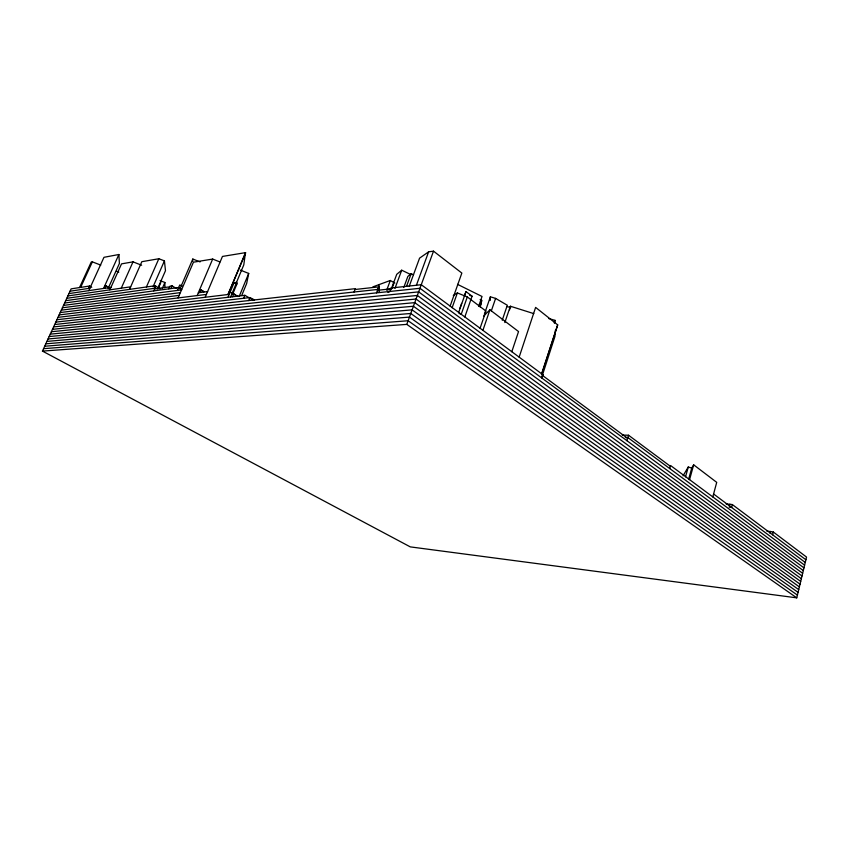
<?xml version="1.0" encoding="UTF-8"?>
<svg xmlns="http://www.w3.org/2000/svg" width="849" height="849" viewBox="0 0 849 849"><rect width="100%" height="100%" fill="white"/><g stroke="black" fill="none" stroke-linecap="round" stroke-linejoin="round"><path stroke-width="1.27" d="M164.886 287.705L164.886 282.505L160.09 280.605M490.255 300.429L490.372 296.81L495.614 298.392L507.32 305.247L502.237 320.222M178.078 297.935L193.445 262.192L212.675 259.062L219.88 261.938M179.245 295.367L61.308 310.172M180.434 292.618L62.401 307.794M181.612 289.87L63.505 305.417M192.681 261.45L192.808 259.03L200.088 261.917M160.832 280.435L160.673 282.929L158.116 288.787M555.426 330.091L554.928 336.459L541.906 376.733M205.193 297.267L222.459 256.43L245.467 252.652L243.79 264.867L236.287 282.887M554.588 322.928L555.044 320.36L548.709 318.534M240.299 270.078L248.704 273.431L246.645 283.545L241.721 295.452M509.591 309.853L510.355 306.224L533.798 313.621M91.745 287.312L89.559 286.028L71.125 288.862L42.45 351.104L410.279 546.883L796.755 597.845L806.55 557.082L773.312 532.015L766.796 531.049M770.054 533.214L770.521 531.368M772.611 534.785L773.312 532.015M729.429 506.184L729.928 504.264L732.369 504.582L805.903 559.767M732.369 504.582L731.615 507.458L729.174 507.14M712.81 496.92L716.715 482.359L693.665 464.827L691.723 468.075L688.677 479.101M689.579 479.653L693.665 464.827M685.546 476.82L688.252 467.024L691.723 468.075M669.734 468.552L670.583 465.528L804.608 565.158M626.923 440.695L628.536 435.229L622.232 435.07M541.407 374.367L557.687 324.88L535.623 307.402L519.153 357.142M541.821 373.921L557.687 324.88M541.832 378.028L542.904 374.717L421.263 284.723L391.336 287.97L387.038 290.146M554.227 322.875L555.044 320.36M511.809 351.709L518.537 331.556L489.947 309.8L483.537 316.168M504.826 322.556L510.355 306.224M482.901 330.325L489.947 309.8M491.316 310.914L495.614 298.392M484.333 314.321L490.372 296.81M480.078 328.234L485.989 311.095L467.311 296.948L457.367 292.916L453.292 295.537M478.634 306.287L482.03 296.481L457.515 284.341M479.844 306.553L481.945 300.472L480.141 299.58M480.141 306.903L481.404 303.273M464.827 316.953L472.076 296.216L466.005 291.589L464.201 296.057M467.311 296.948L461.23 314.289L459.012 313.387M459.903 308.251L461.623 303.369M458.693 312.411L466.005 291.589M450.14 306.086L461.845 273.07L433.51 251.155L428.628 251.824L419.565 258.16L409.26 286.166M452.114 307.773L457.367 292.916M42.45 351.104L406.798 324.382L433.51 251.155M416.403 285.243L428.628 251.824M403.774 287.471L407.86 276.403L411.171 273.675L413.569 274.821M406.607 286.071L411.171 273.675M394.955 288.427L401.715 270.205L411.054 274.683M386.783 289.944L390.317 280.478L394.881 283.12M391.336 287.97L390.041 291.44L387.961 292.417M391.368 288.745L396.738 274.312L401.715 270.205M391.951 288.607L393.724 283.842M376.5 292.873L378.75 286.866L355.02 289.498M354.065 292.014L355.349 288.66L55.811 322.121M248.704 300.578L249.935 297.564L254.583 299.92M243.621 298.286L244.852 295.303L253.182 300.09M239.142 296.556L248.704 273.431M542.023 376.829L542.904 374.717M228.01 297.288L234.08 282.706L236.68 282.356L236.967 283.853L232.923 293.574M230.599 296.98L236.68 282.356M232.584 296.747L233.804 293.807L238.038 296.513M245.467 252.652L228.02 294.507L245.722 252.758M197.148 295.569L212.675 259.062M199.738 292.587L200.937 289.764L204.078 291.738L199.536 289.955L200.937 289.764M177.42 290.252L179.776 284.977L182.111 285.901M179.967 288.84L192.808 259.03M168.813 288.851L169.98 286.155L172.092 285.869L176.146 288.373M170.914 288.564L172.092 285.869M162.297 288.448L164.886 282.505M154.369 288.331L155.526 285.688L66.774 298.307M153.765 290.899L155.792 286.272L160.079 288.904M157.585 288.766L165.481 270.693L164.43 260.876L158.837 258.743L141.836 261.694L129.526 289.382M146.41 286.983L158.837 258.743M153.075 286.771L164.43 260.876M121.258 288.193L133.028 261.853L141.634 265.228M109.839 289.849L121.524 263.869L133.028 261.853M103.546 288.458L118.892 254.498L103.971 257.311L88.774 290.645M104.894 288.257L106.008 285.784L110.434 288.416M108.131 288.48L119.401 263.477L118.892 254.498M88.455 288.437L89.559 286.028M80.644 287.397L92.35 261.853L100.766 265.111M79.519 287.578L91.225 262.054L92.35 261.853M683.042 475.864L688.252 467.024M388.927 289.827L391.007 288.84L377.465 290.294M372.902 286.856L390.317 280.478M70.043 291.218L89.877 288.225M104.66 285.996L106.008 285.784M68.96 293.584L110.954 287.365M67.867 295.94L130.661 286.824M155.24 286.346L155.792 286.272M65.691 300.673L154.921 288.257M154.635 288.915L169.683 286.835M64.598 303.04L178.587 287.524L181.654 289.424M198.348 292.756L207.602 291.578M60.215 312.559L206.392 294.423M59.112 314.937L229.23 294.37M231.819 294.051L233.804 293.807M58.008 317.335L244.852 295.303M56.915 319.723L249.935 297.564M54.697 324.52L377.784 289.435M53.593 326.918L419.958 288.289L803.303 570.57M52.489 329.327L418.653 291.865L802.655 573.287M51.375 331.726L417.347 295.452L801.997 575.993M50.271 334.145L416.042 299.039L801.35 578.721M49.157 336.554L414.726 302.637L800.692 581.438M48.043 338.974L413.41 306.245L800.045 584.165M46.928 341.394L412.094 309.853L799.387 586.892M45.814 343.813L410.778 313.472L798.729 589.63M44.689 346.243L409.451 317.102L798.071 592.358M43.575 348.674L408.125 320.742L797.413 595.107M625.32 437.5L627.846 437.564L803.961 567.864M726.16 503.998L729.928 504.264M506.895 306.5L510.695 307.593M469.741 295.346L472.076 296.216M116.398 271.171L118.796 272.104M229.495 291.695L234.865 294.911M234.08 282.706L236.967 283.853M406.798 324.382L796.755 597.845M542.628 375.545L627.613 438.349M628.536 435.229L670.37 466.292M713.595 494.001L805.255 562.462M377.709 288.416L377.901 291.016M378.75 286.866L379.068 291.271M379.004 284.988L379.418 290.889"/></g></svg>
